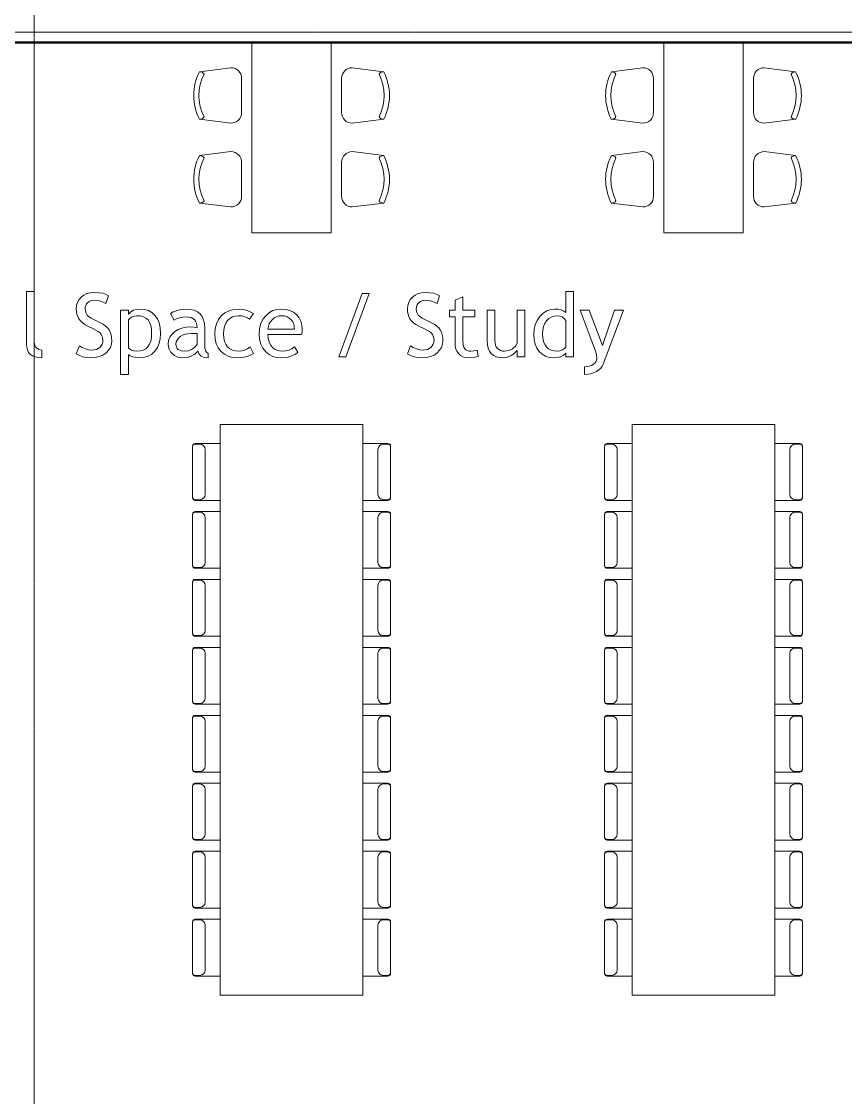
# Model space of a CAD drawing. Header units: inches. Extents: x -1714 to 1984, y -1043 to 970.
# Drawn here: x 390.4 to 702.4, y -636 to -228.8 of the extents above; entities that cross this region are included whole.
import ezdxf

# ---------------------------------------------------------------- set-up
doc = ezdxf.new("R2010")
doc.units = ezdxf.units.IN
doc.header["$MEASUREMENT"] = 0
doc.linetypes.add('Grid Line 1_2_', pattern=[0.875, 0.5, -0.125, 0.125, -0.125])
for name, color, linetype, lineweight in [('A-GENM', 13, 'Continuous', 9), ('A-WALL', 113, 'Continuous', 13), ('I-FURN', 30, 'Continuous', 9), ('S-GRID', 1, 'Continuous', 9)]:
    doc.layers.add(name, color=color, linetype=linetype, lineweight=lineweight)

# ---------------------------------------------------------------- blocks, each defined once
blk = doc.blocks.new('Table-Conference2 w Chairs - 54_ x 216_-1465672-L2 - Architectural')
at = {"layer": 'I-FURN'}
for p, q in [((108, 27), (-108, 27)), ((-108, 27), (-108, -27)), ((108, -27), (108, 27)), ((-108, -27), (108, -27))]:
    blk.add_line(p, q, dxfattribs=at)
blk = doc.blocks.new('Chair-Task - Chair-Task-1455663-L2 - Architectural')
at = {"layer": 'I-FURN'}
for p, q in [((-5.2, 0.75), (-5.2, -8.75)), ((16.3, -8.75), (16.3, 0.75)), ((-4.95, -8.75), (-4.95, -6.97)), ((-2.95, -4.97), (14.05, -4.97)), ((16.05, -8.75), (16.05, -6.97)), ((-4.2, -9.75), (15.3, -9.75))]:
    blk.add_line(p, q, dxfattribs=at)
for centre, radius, start, end in [((-2.95, -6.97), 2, 90, 180), ((14.05, -6.97), 2, 0, 90), ((-4.2, -8.75), 1, 180, 270), ((-3.95, -8.75), 1, 180, 270), ((15.05, -8.75), 1, 270, 0), ((15.3, -8.75), 1, 270, 360)]:
    blk.add_arc(centre, radius, start, end, dxfattribs=at)
blk = doc.blocks.new('M_Table-Rectangular - 1830 x 0762mm-V5-L2 - Architectural')
at = {"layer": 'I-FURN'}
for p, q in [((35.98, 15), (-36.02, 15)), ((-36.02, 15), (-36.02, -15)), ((-36.02, -15), (35.98, -15))]:
    blk.add_line(p, q, dxfattribs=at)
blk = doc.blocks.new('M_Chair-Desk - Desk Chair-1453869-L2 - Architectural')
at = {"layer": 'I-FURN'}
for p, q in [((6.42, 15.96), (-6.44, 15.96)), ((-10.49, 11.91), (-9, 0)), ((8.98, -0.01), (10.46, 11.91))]:
    blk.add_line(p, q, dxfattribs=at)
for centre, radius, start, end in [((-6.44, 11.91), 4.05, 90, 180), ((6.42, 11.91), 4.05, 360, 90), ((-6.85, 0.01), 2.15, 125.6163, 180.2014), ((0, 17.59), 17.79, 242.9089, 297.0911), ((7.02, 0.09), 1.98, 357.3089, 56.8734), ((0, 17.59), 19.76, 242.9089, 297.0345)]:
    blk.add_arc(centre, radius, start, end, dxfattribs=at)
blk = doc.blocks.new('M_Chair-Desk - Desk Chair-1471385-L2 - Architectural')
at = {"layer": 'I-FURN'}
for p, q in [((-10.49, -11.91), (-9, 0)), ((8.98, 0.01), (10.46, -11.91)), ((6.42, -15.96), (-6.44, -15.96))]:
    blk.add_line(p, q, dxfattribs=at)
for centre, radius, start, end in [((0, -17.59), 19.76, 62.9655, 117.0911), ((0, -17.59), 17.79, 62.9089, 117.0911), ((7.02, -0.09), 1.98, 303.1266, 2.6911), ((-6.85, -0.01), 2.15, 179.7986, 234.3837), ((-6.44, -11.91), 4.05, 180, 270), ((6.42, -11.91), 4.05, 270, 0)]:
    blk.add_arc(centre, radius, start, end, dxfattribs=at)

msp = doc.modelspace()

# ---------------------------------------------------------------- linework, layer by layer
at = {"layer": 'A-GENM'}
for p, q in [((395.18, -330.91), (392.25, -330.91)), ((392.25, -330.91), (392.25, -350.76)), ((395.18, -350.11), (395.18, -330.91)), ((413, -333.09), (412.17, -334.03)), ((414, -332.32), (413, -333.09)), ((415.14, -331.77), (414, -332.32)), ((416.41, -331.44), (415.14, -331.77)), ((417.82, -331.33), (416.41, -331.44)), ((419.63, -331.41), (417.82, -331.33)), ((421.15, -331.65), (419.63, -331.41)), ((422.36, -332.06), (421.15, -331.65)), ((422.34, -335.52), (423.28, -332.64)), ((423.28, -332.64), (422.36, -332.06)), ((519.32, -331.75), (510.51, -355.65)), ((513.15, -355.65), (522.03, -331.75)), ((522.03, -331.75), (519.32, -331.75)), ((538.39, -333.09), (537.57, -334.03)), ((539.39, -332.32), (538.39, -333.09)), ((540.53, -331.77), (539.39, -332.32)), ((541.8, -331.44), (540.53, -331.77)), ((543.21, -331.33), (541.8, -331.44)), ((545.02, -331.41), (543.21, -331.33)), ((546.54, -331.65), (545.02, -331.41)), ((547.75, -332.06), (546.54, -331.65)), ((547.73, -335.52), (548.67, -332.64)), ((548.67, -332.64), (547.75, -332.06)), ((557.48, -333), (554.54, -334.24)), ((557.48, -338.04), (557.48, -333)), ((599.42, -330.91), (596.48, -330.91)), ((596.48, -330.91), (596.48, -338.9)), ((599.42, -355.65), (599.42, -330.91)), ((411.24, -336.25), (411.12, -337.53)), ((411.12, -337.53), (411.18, -338.6)), ((411.59, -335.08), (411.24, -336.25)), ((412.17, -334.03), (411.59, -335.08)), ((414.47, -337.57), (414.53, -336.88)), ((414.56, -338.43), (414.47, -337.57)), ((414.53, -336.88), (414.71, -336.25)), ((414.71, -336.25), (415, -335.69)), ((415, -335.69), (415.41, -335.19)), ((415.41, -335.19), (415.92, -334.78)), ((415.92, -334.78), (416.51, -334.49)), ((416.51, -334.49), (417.2, -334.32)), ((417.2, -334.32), (417.97, -334.26)), ((417.97, -334.26), (419.13, -334.36)), ((419.13, -334.36), (420.39, -334.67)), ((420.39, -334.67), (421.53, -335.09)), ((421.53, -335.09), (422.34, -335.52)), ((433.9, -337.73), (432.78, -338.08)), ((435.1, -337.62), (433.9, -337.73)), ((436.86, -337.76), (435.1, -337.62)), ((438.42, -338.21), (436.86, -337.76)), ((450.83, -337.74), (449.27, -338.11)), ((452.33, -337.62), (450.83, -337.74)), ((454.15, -337.73), (452.33, -337.62)), ((455.7, -338.06), (454.15, -337.73)), ((470.78, -337.78), (468.96, -338.26)), ((472.82, -337.62), (470.78, -337.78)), ((474.27, -337.75), (472.82, -337.62)), ((475.83, -338.16), (474.27, -337.75)), ((487.05, -337.77), (485.59, -338.21)), ((488.63, -337.62), (487.05, -337.77)), ((490.43, -337.75), (488.63, -337.62)), ((492.02, -338.16), (490.43, -337.75)), ((536.63, -336.25), (536.51, -337.53)), ((536.51, -337.53), (536.57, -338.6)), ((536.98, -335.08), (536.63, -336.25)), ((537.57, -334.03), (536.98, -335.08)), ((539.86, -337.57), (539.92, -336.88)), ((539.95, -338.43), (539.86, -337.57)), ((539.92, -336.88), (540.1, -336.25)), ((540.1, -336.25), (540.39, -335.69)), ((540.39, -335.69), (540.8, -335.19)), ((540.8, -335.19), (541.31, -334.78)), ((541.31, -334.78), (541.91, -334.49)), ((541.91, -334.49), (542.59, -334.32)), ((542.59, -334.32), (543.36, -334.26)), ((543.36, -334.26), (544.52, -334.36)), ((544.52, -334.36), (545.79, -334.67)), ((545.79, -334.67), (546.92, -335.09)), ((546.92, -335.09), (547.73, -335.52)), ((554.54, -334.24), (554.54, -338.04)), ((590.75, -337.79), (589.28, -338.33)), ((592.33, -337.62), (590.75, -337.79)), ((593.62, -337.7), (592.33, -337.62)), ((594.74, -337.94), (593.62, -337.7)), ((595.69, -338.34), (594.74, -337.94)), ((411.18, -338.6), (411.36, -339.58)), ((411.36, -339.58), (411.66, -340.48)), ((411.66, -340.48), (412.07, -341.31)), ((412.07, -341.31), (412.64, -342.06)), ((414.81, -339.21), (414.56, -338.43)), ((415.22, -339.88), (414.81, -339.21)), ((415.75, -340.44), (415.22, -339.88)), ((416.68, -341.03), (415.75, -340.44)), ((418.23, -341.83), (416.68, -341.03)), ((420.17, -342.76), (418.23, -341.83)), ((430.83, -338.04), (427.89, -338.04)), ((427.89, -338.04), (427.89, -362.36)), ((430.83, -339.48), (430.83, -338.04)), ((431.76, -338.66), (430.83, -339.48)), ((430.83, -341.68), (431.48, -341.11)), ((430.83, -352.26), (430.83, -341.68)), ((431.48, -341.11), (432.32, -340.61)), ((432.78, -338.08), (431.76, -338.66)), ((432.32, -340.61), (433.19, -340.25)), ((433.19, -340.25), (433.91, -340.13)), ((433.91, -340.13), (435.31, -340.23)), ((435.31, -340.23), (436.5, -340.53)), ((436.5, -340.53), (437.49, -341.03)), ((437.49, -341.03), (438.27, -341.73)), ((438.27, -341.73), (438.87, -342.64)), ((439.77, -338.94), (438.42, -338.21)), ((440.91, -339.98), (439.77, -338.94)), ((441.82, -341.29), (440.91, -339.98)), ((442.47, -342.88), (441.82, -341.29)), ((447.84, -338.66), (446.76, -339.29)), ((446.76, -339.29), (448.14, -341.81)), ((449.27, -338.11), (447.84, -338.66)), ((448.14, -341.81), (449.05, -341.26)), ((449.05, -341.26), (450.14, -340.87)), ((450.14, -340.87), (451.4, -340.63)), ((451.4, -340.63), (452.85, -340.55)), ((452.85, -340.55), (453.78, -340.62)), ((453.78, -340.62), (454.59, -340.82)), ((454.59, -340.82), (455.27, -341.14)), ((455.27, -341.14), (455.83, -341.6)), ((456.98, -338.6), (455.7, -338.06)), ((455.83, -341.6), (456.27, -342.19)), ((458, -339.37), (456.98, -338.6)), ((458.77, -340.38), (458, -339.37)), ((459.32, -341.64), (458.77, -340.38)), ((459.65, -343.16), (459.32, -341.64)), ((464.94, -341.59), (464.16, -343.19)), ((466.02, -340.19), (464.94, -341.59)), ((467.38, -339.07), (466.02, -340.19)), ((468.96, -338.26), (467.38, -339.07)), ((467.75, -342.98), (468.41, -341.98)), ((468.41, -341.98), (469.24, -341.17)), ((469.24, -341.17), (470.2, -340.59)), ((470.2, -340.59), (471.3, -340.25)), ((471.3, -340.25), (472.52, -340.13)), ((472.52, -340.13), (473.72, -340.23)), ((473.72, -340.23), (474.94, -340.54)), ((474.94, -340.54), (475.98, -340.95)), ((477.24, -338.72), (475.83, -338.16)), ((475.98, -340.95), (476.64, -341.39)), ((476.64, -341.39), (478.22, -339.29)), ((478.22, -339.29), (477.24, -338.72)), ((481.81, -341.43), (480.98, -343.09)), ((482.98, -339.99), (481.81, -341.43)), ((484.23, -338.95), (482.98, -339.99)), ((485.59, -338.21), (484.23, -338.95)), ((484.63, -342.38), (485.25, -341.63)), ((485.25, -341.63), (486.02, -340.97)), ((486.02, -340.97), (486.88, -340.51)), ((486.88, -340.51), (487.83, -340.23)), ((487.83, -340.23), (488.87, -340.13)), ((488.87, -340.13), (489.96, -340.23)), ((489.96, -340.23), (490.93, -340.52)), ((490.93, -340.52), (491.78, -341)), ((491.78, -341), (492.52, -341.67)), ((493.4, -338.84), (492.02, -338.16)), ((492.52, -341.67), (493.05, -342.41)), ((494.58, -339.79), (493.4, -338.84)), ((495.49, -340.91), (494.58, -339.79)), ((496.15, -342.21), (495.49, -340.91)), ((536.57, -338.6), (536.75, -339.58)), ((536.75, -339.58), (537.05, -340.48)), ((537.05, -340.48), (537.47, -341.31)), ((537.47, -341.31), (538.04, -342.06)), ((540.2, -339.21), (539.95, -338.43)), ((540.61, -339.88), (540.2, -339.21)), ((541.15, -340.44), (540.61, -339.88)), ((542.07, -341.03), (541.15, -340.44)), ((543.63, -341.83), (542.07, -341.03)), ((545.56, -342.76), (543.63, -341.83)), ((554.54, -338.04), (552.45, -338.04)), ((552.45, -338.04), (552.45, -340.55)), ((552.45, -340.55), (554.54, -340.55)), ((554.54, -340.55), (554.54, -350.58)), ((562.09, -338.04), (557.48, -338.04)), ((557.48, -349.41), (557.48, -340.55)), ((557.48, -340.55), (562.09, -340.55)), ((562.09, -340.55), (562.09, -338.04)), ((569.64, -338.04), (566.7, -338.04)), ((566.7, -338.04), (566.7, -349.65)), ((569.64, -349.42), (569.64, -338.04)), ((580.96, -338.04), (578.03, -338.04)), ((578.03, -338.04), (578.03, -350.57)), ((580.96, -355.65), (580.96, -338.04)), ((585.65, -341.94), (584.91, -343.58)), ((586.69, -340.45), (585.65, -341.94)), ((587.93, -339.21), (586.69, -340.45)), ((589.28, -338.33), (587.93, -339.21)), ((589.22, -342.07), (590.05, -341.22)), ((590.05, -341.22), (591, -340.62)), ((591, -340.62), (592.07, -340.25)), ((592.07, -340.25), (593.26, -340.13)), ((593.26, -340.13), (594.23, -340.25)), ((594.23, -340.25), (595.09, -340.59)), ((595.09, -340.59), (595.84, -341.17)), ((596.48, -338.9), (595.69, -338.34)), ((595.84, -341.17), (596.48, -341.97)), ((596.48, -341.97), (596.48, -352.05)), ((605.29, -338.04), (601.93, -338.04)), ((601.93, -338.04), (606.48, -350.1)), ((610.32, -351.44), (605.29, -338.04)), ((614.93, -338.04), (610.32, -351.44)), ((610.66, -358.47), (618.29, -338.04)), ((618.29, -338.04), (614.93, -338.04)), ((412.64, -342.06), (413.4, -342.77)), ((413.4, -342.77), (414.33, -343.42)), ((414.33, -343.42), (415.45, -344.02)), ((415.45, -344.02), (417.35, -344.92)), ((417.35, -344.92), (419.43, -346.1)), ((419.43, -346.1), (420.11, -346.65)), ((421.29, -343.37), (420.17, -342.76)), ((422.22, -344.03), (421.29, -343.37)), ((422.98, -344.75), (422.22, -344.03)), ((423.56, -345.53), (422.98, -344.75)), ((423.99, -346.39), (423.56, -345.53)), ((438.87, -342.64), (439.29, -343.79)), ((439.29, -343.79), (439.55, -345.16)), ((439.55, -345.16), (439.64, -346.77)), ((442.86, -344.75), (442.47, -342.88)), ((442.99, -346.88), (442.86, -344.75)), ((449.64, -345.38), (448.35, -346.19)), ((451.1, -344.79), (449.64, -345.38)), ((452.73, -344.44), (451.1, -344.79)), ((454.52, -344.33), (452.73, -344.44)), ((455.61, -344.43), (454.52, -344.33)), ((456.83, -344.75), (455.61, -344.43)), ((456.27, -342.19), (456.58, -342.91)), ((456.58, -342.91), (456.77, -343.76)), ((456.77, -343.76), (456.83, -344.75)), ((459.77, -344.94), (459.65, -343.16)), ((459.77, -351.29), (459.77, -344.94)), ((463.69, -345), (463.54, -347.02)), ((464.16, -343.19), (463.69, -345)), ((466.89, -347.02), (466.99, -345.5)), ((466.99, -345.5), (467.27, -344.16)), ((467.27, -344.16), (467.75, -342.98)), ((480.48, -344.96), (480.31, -347.05)), ((480.98, -343.09), (480.48, -344.96)), ((483.67, -345.17), (483.84, -344.15)), ((493.73, -345.17), (483.67, -345.17)), ((483.84, -344.15), (484.16, -343.22)), ((484.16, -343.22), (484.63, -342.38)), ((493.05, -342.41), (493.43, -343.24)), ((493.43, -343.24), (493.66, -344.16)), ((493.66, -344.16), (493.73, -345.17)), ((496.54, -343.68), (496.15, -342.21)), ((496.67, -345.32), (496.54, -343.68)), ((496.61, -346.33), (496.67, -345.32)), ((538.04, -342.06), (538.79, -342.77)), ((538.79, -342.77), (539.72, -343.42)), ((539.72, -343.42), (540.84, -344.02)), ((540.84, -344.02), (542.74, -344.92)), ((542.74, -344.92), (544.82, -346.1)), ((544.82, -346.1), (545.5, -346.65)), ((546.68, -343.37), (545.56, -342.76)), ((547.62, -344.03), (546.68, -343.37)), ((548.37, -344.75), (547.62, -344.03)), ((548.95, -345.53), (548.37, -344.75)), ((549.38, -346.39), (548.95, -345.53)), ((584.47, -345.36), (584.32, -347.29)), ((584.91, -343.58), (584.47, -345.36)), ((587.67, -346.99), (587.77, -345.56)), ((587.77, -345.56), (588.06, -344.26)), ((588.06, -344.26), (588.54, -343.1)), ((588.54, -343.1), (589.22, -342.07)), ((395.39, -351.37), (395.18, -350.11)), ((420.11, -346.65), (420.55, -347.18)), ((420.55, -347.18), (421.02, -348.26)), ((421.02, -348.26), (421.18, -349.43)), ((421.18, -349.43), (421.11, -350.2)), ((424.29, -347.36), (423.99, -346.39)), ((424.48, -348.43), (424.29, -347.36)), ((424.4, -350.92), (424.54, -349.62)), ((424.54, -349.62), (424.48, -348.43)), ((439.28, -349.74), (438.83, -350.9)), ((439.55, -348.36), (439.28, -349.74)), ((439.64, -346.77), (439.55, -348.36)), ((442.47, -350.57), (442.86, -348.82)), ((442.86, -348.82), (442.99, -346.88)), ((446.08, -349.47), (445.93, -350.77)), ((446.53, -348.27), (446.08, -349.47)), ((447.29, -347.18), (446.53, -348.27)), ((448.35, -346.19), (447.29, -347.18)), ((448.86, -350.86), (448.96, -350.07)), ((448.96, -350.07), (449.26, -349.34)), ((449.26, -349.34), (449.76, -348.66)), ((449.76, -348.66), (450.47, -348.04)), ((450.47, -348.04), (451.33, -347.51)), ((451.33, -347.51), (452.3, -347.14)), ((452.3, -347.14), (453.4, -346.92)), ((453.4, -346.92), (454.61, -346.84)), ((454.61, -346.84), (456.83, -346.84)), ((456.83, -346.84), (456.83, -351.04)), ((463.54, -347.02), (463.69, -349)), ((463.69, -349), (464.13, -350.76)), ((466.99, -348.52), (466.89, -347.02)), ((467.28, -349.83), (466.99, -348.52)), ((467.76, -350.95), (467.28, -349.83)), ((480.31, -347.05), (480.48, -349.06)), ((480.48, -349.06), (480.96, -350.86)), ((483.77, -348.74), (483.67, -347.26)), ((483.67, -347.26), (496.42, -347.26)), ((484.09, -350.04), (483.77, -348.74)), ((484.62, -351.15), (484.09, -350.04)), ((496.42, -347.26), (496.61, -346.33)), ((545.5, -346.65), (545.94, -347.18)), ((545.94, -347.18), (546.42, -348.26)), ((546.42, -348.26), (546.57, -349.43)), ((546.57, -349.43), (546.5, -350.2)), ((549.69, -347.36), (549.38, -346.39)), ((549.87, -348.43), (549.69, -347.36)), ((549.79, -350.92), (549.93, -349.62)), ((549.93, -349.62), (549.87, -348.43)), ((557.66, -351.33), (557.48, -349.41)), ((566.7, -349.65), (566.8, -351.1)), ((569.7, -350.39), (569.64, -349.42)), ((584.32, -347.29), (584.45, -349.18)), ((584.45, -349.18), (584.83, -350.88)), ((587.76, -348.53), (587.67, -346.99)), ((588.03, -349.86), (587.76, -348.53)), ((588.48, -350.99), (588.03, -349.86)), ((606.48, -350.1), (607.74, -353.52)), ((392.25, -350.76), (392.34, -352)), ((392.34, -352), (392.61, -353.08)), ((392.61, -353.08), (393.07, -353.99)), ((393.07, -353.99), (393.71, -354.74)), ((395.64, -351.88), (395.39, -351.37)), ((395.99, -352.32), (395.64, -351.88)), ((396.93, -352.93), (395.99, -352.32)), ((398.12, -353.13), (396.93, -352.93)), ((398.12, -356.07), (398.12, -353.13)), ((412.3, -351.46), (411.12, -354.53)), ((413.32, -352.11), (412.3, -351.46)), ((414.56, -352.65), (413.32, -352.11)), ((415.84, -353.01), (414.56, -352.65)), ((416.98, -353.13), (415.84, -353.01)), ((417.89, -353.07), (416.98, -353.13)), ((418.7, -352.87), (417.89, -353.07)), ((419.41, -352.55), (418.7, -352.87)), ((420.03, -352.09), (419.41, -352.55)), ((420.54, -351.53), (420.03, -352.09)), ((420.9, -350.9), (420.54, -351.53)), ((421.11, -350.2), (420.9, -350.9)), ((421.19, -355.01), (422.37, -354.19)), ((422.37, -354.19), (423.32, -353.2)), ((423.32, -353.2), (424, -352.11)), ((424, -352.11), (424.4, -350.92)), ((431.28, -352.71), (430.83, -352.26)), ((432.06, -353.14), (431.28, -352.71)), ((432.99, -353.45), (432.06, -353.14)), ((433.9, -353.55), (432.99, -353.45)), ((435.24, -353.45), (433.9, -353.55)), ((436.41, -353.13), (435.24, -353.45)), ((437.39, -352.6), (436.41, -353.13)), ((438.2, -351.86), (437.39, -352.6)), ((438.83, -350.9), (438.2, -351.86)), ((439.73, -354.63), (440.9, -353.5)), ((440.9, -353.5), (441.81, -352.13)), ((441.81, -352.13), (442.47, -350.57)), ((445.93, -350.77), (446.02, -351.85)), ((446.02, -351.85), (446.32, -352.84)), ((446.32, -352.84), (446.81, -353.74)), ((446.81, -353.74), (447.49, -354.55)), ((449.08, -352.04), (448.86, -350.86)), ((449.35, -352.5), (449.08, -352.04)), ((449.73, -352.88), (449.35, -352.5)), ((450.81, -353.39), (449.73, -352.88)), ((452.33, -353.55), (450.81, -353.39)), ((453.57, -353.4), (452.33, -353.55)), ((454.73, -352.92), (453.57, -353.4)), ((455.81, -352.14), (454.73, -352.92)), ((456.83, -351.04), (455.81, -352.14)), ((456.01, -354.65), (457.1, -353.55)), ((457.1, -353.55), (457.61, -354.71)), ((459.84, -352.35), (459.77, -351.29)), ((460.08, -353.23), (459.84, -352.35)), ((460.47, -353.91), (460.08, -353.23)), ((461.02, -354.39), (460.47, -353.91)), ((464.13, -350.76), (464.88, -352.3)), ((464.88, -352.3), (465.91, -353.63)), ((465.91, -353.63), (467.18, -354.7)), ((468.43, -351.88), (467.76, -350.95)), ((469.28, -352.61), (468.43, -351.88)), ((470.27, -353.14), (469.28, -352.61)), ((471.41, -353.45), (470.27, -353.14)), ((472.71, -353.55), (471.41, -353.45)), ((473.77, -353.45), (472.71, -353.55)), ((474.83, -353.13), (473.77, -353.45)), ((475.9, -352.61), (474.83, -353.13)), ((476.98, -351.88), (475.9, -352.61)), ((478.22, -354.39), (476.98, -351.88)), ((480.96, -350.86), (481.77, -352.43)), ((481.77, -352.43), (482.91, -353.8)), ((482.91, -353.8), (484.14, -354.79)), ((485.36, -352.09), (484.62, -351.15)), ((486.16, -352.73), (485.36, -352.09)), ((487.07, -353.19), (486.16, -352.73)), ((488.09, -353.46), (487.07, -353.19)), ((489.21, -353.55), (488.09, -353.46)), ((490.49, -353.45), (489.21, -353.55)), ((491.66, -353.13), (490.49, -353.45)), ((492.72, -352.61), (491.66, -353.13)), ((493.68, -351.88), (492.72, -352.61)), ((494.99, -353.97), (493.68, -351.88)), ((494.07, -354.7), (494.99, -353.97)), ((537.7, -351.46), (536.51, -354.53)), ((538.71, -352.11), (537.7, -351.46)), ((539.95, -352.65), (538.71, -352.11)), ((541.24, -353.01), (539.95, -352.65)), ((542.37, -353.13), (541.24, -353.01)), ((543.28, -353.07), (542.37, -353.13)), ((544.09, -352.87), (543.28, -353.07)), ((544.8, -352.55), (544.09, -352.87)), ((545.42, -352.09), (544.8, -352.55)), ((545.93, -351.53), (545.42, -352.09)), ((546.29, -350.9), (545.93, -351.53)), ((546.5, -350.2), (546.29, -350.9)), ((546.58, -355.01), (547.76, -354.19)), ((547.76, -354.19), (548.71, -353.2)), ((548.71, -353.2), (549.39, -352.11)), ((549.39, -352.11), (549.79, -350.92)), ((554.54, -350.58), (554.63, -351.71)), ((554.63, -351.71), (554.89, -352.75)), ((554.89, -352.75), (555.31, -353.68)), ((555.31, -353.68), (555.92, -354.51)), ((557.88, -352.05), (557.66, -351.33)), ((558.2, -352.6), (557.88, -352.05)), ((558.61, -353.02), (558.2, -352.6)), ((559.14, -353.32), (558.61, -353.02)), ((559.77, -353.49), (559.14, -353.32)), ((560.52, -353.55), (559.77, -353.49)), ((561.69, -353.45), (560.52, -353.55)), ((562.9, -353.13), (561.69, -353.45)), ((563.35, -355.62), (562.9, -353.13)), ((566.8, -351.1), (567.09, -352.38)), ((567.09, -352.38), (567.58, -353.48)), ((567.58, -353.48), (568.26, -354.4)), ((569.87, -351.23), (569.7, -350.39)), ((570.16, -351.94), (569.87, -351.23)), ((570.56, -352.52), (570.16, -351.94)), ((571.08, -352.97), (570.56, -352.52)), ((571.71, -353.3), (571.08, -352.97)), ((572.46, -353.49), (571.71, -353.3)), ((573.32, -353.55), (572.46, -353.49)), ((574.86, -353.33), (573.32, -353.55)), ((576.26, -352.65), (574.86, -353.33)), ((575.89, -355.16), (577.23, -354.22)), ((577.37, -351.68), (576.26, -352.65)), ((577.23, -354.22), (578.03, -353.23)), ((578.03, -350.57), (577.37, -351.68)), ((578.03, -353.23), (578.03, -355.65)), ((584.83, -350.88), (585.48, -352.38)), ((585.48, -352.38), (586.38, -353.67)), ((586.38, -353.67), (587.48, -354.72)), ((589.11, -351.91), (588.48, -350.99)), ((589.92, -352.63), (589.11, -351.91)), ((590.91, -353.14), (589.92, -352.63)), ((592.08, -353.45), (590.91, -353.14)), ((593.43, -353.55), (592.08, -353.45)), ((594.23, -353.43), (593.43, -353.55)), ((595.19, -353.07), (594.23, -353.43)), ((596.03, -352.57), (595.19, -353.07)), ((596.48, -352.05), (596.03, -352.57)), ((607.74, -353.52), (608.1, -354.92)), ((393.71, -354.74), (394.54, -355.32)), ((394.54, -355.32), (395.55, -355.74)), ((395.55, -355.74), (396.74, -355.99)), ((396.74, -355.99), (398.12, -356.07)), ((411.12, -354.53), (412.31, -355.2)), ((412.31, -355.2), (413.61, -355.68)), ((413.61, -355.68), (415.03, -355.97)), ((415.03, -355.97), (416.57, -356.07)), ((416.57, -356.07), (418.29, -355.95)), ((418.29, -355.95), (419.83, -355.6)), ((419.83, -355.6), (421.19, -355.01)), ((430.83, -354.77), (431.42, -355.25)), ((430.83, -362.36), (430.83, -354.77)), ((431.42, -355.25), (432.46, -355.68)), ((432.46, -355.68), (433.69, -355.97)), ((433.69, -355.97), (434.84, -356.07)), ((434.84, -356.07), (436.7, -355.91)), ((436.7, -355.91), (438.34, -355.43)), ((438.34, -355.43), (439.73, -354.63)), ((447.49, -354.55), (448.31, -355.21)), ((448.31, -355.21), (449.2, -355.69)), ((449.2, -355.69), (450.16, -355.97)), ((450.16, -355.97), (451.19, -356.07)), ((451.19, -356.07), (453.06, -355.91)), ((453.06, -355.91), (454.66, -355.44)), ((454.66, -355.44), (456.01, -354.65)), ((457.61, -354.71), (458.37, -355.49)), ((458.37, -355.49), (459.47, -355.92)), ((459.47, -355.92), (461.02, -356.07)), ((461.02, -356.07), (461.02, -354.39)), ((467.18, -354.7), (468.61, -355.46)), ((468.61, -355.46), (470.19, -355.92)), ((470.19, -355.92), (471.93, -356.07)), ((471.93, -356.07), (473.73, -355.96)), ((473.73, -355.96), (475.37, -355.65)), ((475.37, -355.65), (476.87, -355.13)), ((476.87, -355.13), (478.22, -354.39)), ((484.14, -354.79), (485.49, -355.5)), ((485.49, -355.5), (486.97, -355.93)), ((486.97, -355.93), (488.57, -356.07)), ((488.57, -356.07), (490.78, -355.88)), ((490.78, -355.88), (492.76, -355.32)), ((492.76, -355.32), (494.07, -354.7)), ((510.51, -355.65), (513.15, -355.65)), ((536.51, -354.53), (537.7, -355.2)), ((537.7, -355.2), (539, -355.68)), ((539, -355.68), (540.42, -355.97)), ((540.42, -355.97), (541.96, -356.07)), ((541.96, -356.07), (543.69, -355.95)), ((543.69, -355.95), (545.23, -355.6)), ((545.23, -355.6), (546.58, -355.01)), ((555.92, -354.51), (556.64, -355.19)), ((556.64, -355.19), (557.44, -355.68)), ((557.44, -355.68), (558.33, -355.97)), ((558.33, -355.97), (559.29, -356.07)), ((559.29, -356.07), (561.41, -355.96)), ((561.41, -355.96), (563.35, -355.62)), ((568.26, -354.4), (569.12, -355.13)), ((569.12, -355.13), (570.16, -355.65)), ((570.16, -355.65), (571.37, -355.97)), ((571.37, -355.97), (572.75, -356.07)), ((572.75, -356.07), (574.3, -355.84)), ((574.3, -355.84), (575.89, -355.16)), ((578.03, -355.65), (580.96, -355.65)), ((587.48, -354.72), (588.75, -355.47)), ((588.75, -355.47), (590.17, -355.92)), ((590.17, -355.92), (591.74, -356.07)), ((591.74, -356.07), (593.2, -355.96)), ((593.2, -355.96), (594.48, -355.64)), ((594.48, -355.64), (595.57, -355.11)), ((595.57, -355.11), (596.48, -354.36)), ((596.48, -354.36), (596.48, -355.65)), ((596.48, -355.65), (599.42, -355.65)), ((607.46, -358.05), (606.87, -358.53)), ((607.88, -357.53), (607.46, -358.05)), ((608.14, -356.96), (607.88, -357.53)), ((608.1, -354.92), (608.22, -356.33)), ((608.22, -356.33), (608.14, -356.96)), ((427.89, -362.36), (430.83, -362.36)), ((605.37, -359.2), (603.61, -359.42)), ((603.61, -359.42), (603.61, -362.36)), ((603.61, -362.36), (604.81, -362.29)), ((604.81, -362.29), (605.94, -362.08)), ((606.15, -358.92), (605.37, -359.2)), ((605.94, -362.08), (607.03, -361.74)), ((606.87, -358.53), (606.15, -358.92)), ((607.03, -361.74), (608.05, -361.25)), ((608.05, -361.25), (608.96, -360.66)), ((608.96, -360.66), (609.7, -360)), ((609.7, -360), (610.27, -359.27)), ((610.27, -359.27), (610.66, -358.47))]:
    msp.add_line(p, q, dxfattribs=at)
at = {"layer": 'A-WALL', "lineweight": 50}
msp.add_line((-17.23, -236.79), (760.71, -236.79), dxfattribs=at)
at = {"layer": 'S-GRID', "linetype": 'Grid Line 1_2_'}
for p, q in [((395.15, -1043.15), (395.15, 921.91)), ((-1714.25, -232.79), (1936.33, -232.79))]:
    msp.add_line(p, q, dxfattribs=at)

# ---------------------------------------------------------------- block references
at = {"layer": 'I-FURN'}
for name, p, rotation in [('M_Table-Rectangular - 1830 x 0762mm-V5-L2 - Architectural', (492.62, -272.77), 89.9999999999999), ('M_Table-Rectangular - 1830 x 0762mm-V5-L2 - Architectural', (648.62, -272.77), 89.9999999999999), ('M_Chair-Desk - Desk Chair-1453869-L2 - Architectural', (457.73, -256.78), 270.0000000000001), ('M_Chair-Desk - Desk Chair-1471385-L2 - Architectural', (527.52, -256.78), 269.9999999999996), ('M_Chair-Desk - Desk Chair-1453869-L2 - Architectural', (613.73, -256.78), 270.0000000000001), ('M_Chair-Desk - Desk Chair-1471385-L2 - Architectural', (683.52, -256.78), 269.9999999999996), ('M_Chair-Desk - Desk Chair-1453869-L2 - Architectural', (457.73, -288.5), 270.0000000000001), ('M_Chair-Desk - Desk Chair-1471385-L2 - Architectural', (527.52, -288.5), 269.9999999999996), ('M_Chair-Desk - Desk Chair-1453869-L2 - Architectural', (613.73, -288.5), 270.0000000000001), ('M_Chair-Desk - Desk Chair-1471385-L2 - Architectural', (683.52, -288.5), 269.9999999999996), ('Table-Conference2 w Chairs - 54_ x 216_-1465672-L2 - Architectural', (492.62, -489.25), 89.9999999999999), ('Table-Conference2 w Chairs - 54_ x 216_-1465672-L2 - Architectural', (648.62, -489.25), 89.9999999999999), ('Chair-Task - Chair-Task-1455663-L2 - Architectural', (464.88, -393.7), 269.9999999999997), ('Chair-Task - Chair-Task-1455663-L2 - Architectural', (520.37, -404.8), 89.9999999999999), ('Chair-Task - Chair-Task-1455663-L2 - Architectural', (620.88, -393.7), 269.9999999999997), ('Chair-Task - Chair-Task-1455663-L2 - Architectural', (676.37, -404.8), 89.9999999999999), ('Chair-Task - Chair-Task-1455663-L2 - Architectural', (464.88, -419.41), 269.9999999999997), ('Chair-Task - Chair-Task-1455663-L2 - Architectural', (520.37, -430.52), 89.9999999999999), ('Chair-Task - Chair-Task-1455663-L2 - Architectural', (620.88, -419.41), 269.9999999999997), ('Chair-Task - Chair-Task-1455663-L2 - Architectural', (676.37, -430.52), 89.9999999999999), ('Chair-Task - Chair-Task-1455663-L2 - Architectural', (464.88, -445.13), 269.9999999999997), ('Chair-Task - Chair-Task-1455663-L2 - Architectural', (520.37, -456.23), 89.9999999999999), ('Chair-Task - Chair-Task-1455663-L2 - Architectural', (620.88, -445.13), 269.9999999999997), ('Chair-Task - Chair-Task-1455663-L2 - Architectural', (676.37, -456.23), 89.9999999999999), ('Chair-Task - Chair-Task-1455663-L2 - Architectural', (464.88, -470.84), 269.9999999999997), ('Chair-Task - Chair-Task-1455663-L2 - Architectural', (520.37, -481.94), 89.9999999999999), ('Chair-Task - Chair-Task-1455663-L2 - Architectural', (620.88, -470.84), 269.9999999999997), ('Chair-Task - Chair-Task-1455663-L2 - Architectural', (676.37, -481.94), 89.9999999999999), ('Chair-Task - Chair-Task-1455663-L2 - Architectural', (464.88, -496.56), 269.9999999999997), ('Chair-Task - Chair-Task-1455663-L2 - Architectural', (520.37, -507.66), 89.9999999999999), ('Chair-Task - Chair-Task-1455663-L2 - Architectural', (620.88, -496.56), 269.9999999999997), ('Chair-Task - Chair-Task-1455663-L2 - Architectural', (676.37, -507.66), 89.9999999999999), ('Chair-Task - Chair-Task-1455663-L2 - Architectural', (464.88, -522.27), 269.9999999999997), ('Chair-Task - Chair-Task-1455663-L2 - Architectural', (520.37, -533.37), 89.9999999999999), ('Chair-Task - Chair-Task-1455663-L2 - Architectural', (620.88, -522.27), 269.9999999999997), ('Chair-Task - Chair-Task-1455663-L2 - Architectural', (676.37, -533.37), 89.9999999999999), ('Chair-Task - Chair-Task-1455663-L2 - Architectural', (464.88, -547.99), 269.9999999999997), ('Chair-Task - Chair-Task-1455663-L2 - Architectural', (520.37, -559.09), 89.9999999999999), ('Chair-Task - Chair-Task-1455663-L2 - Architectural', (620.88, -547.99), 269.9999999999997), ('Chair-Task - Chair-Task-1455663-L2 - Architectural', (676.37, -559.09), 89.9999999999999), ('Chair-Task - Chair-Task-1455663-L2 - Architectural', (464.88, -573.7), 269.9999999999997), ('Chair-Task - Chair-Task-1455663-L2 - Architectural', (520.37, -584.8), 89.9999999999999), ('Chair-Task - Chair-Task-1455663-L2 - Architectural', (620.88, -573.7), 269.9999999999997), ('Chair-Task - Chair-Task-1455663-L2 - Architectural', (676.37, -584.8), 89.9999999999999)]:
    msp.add_blockref(name, p, dxfattribs=dict(at, rotation=rotation))

doc.saveas('drawing.dxf')
